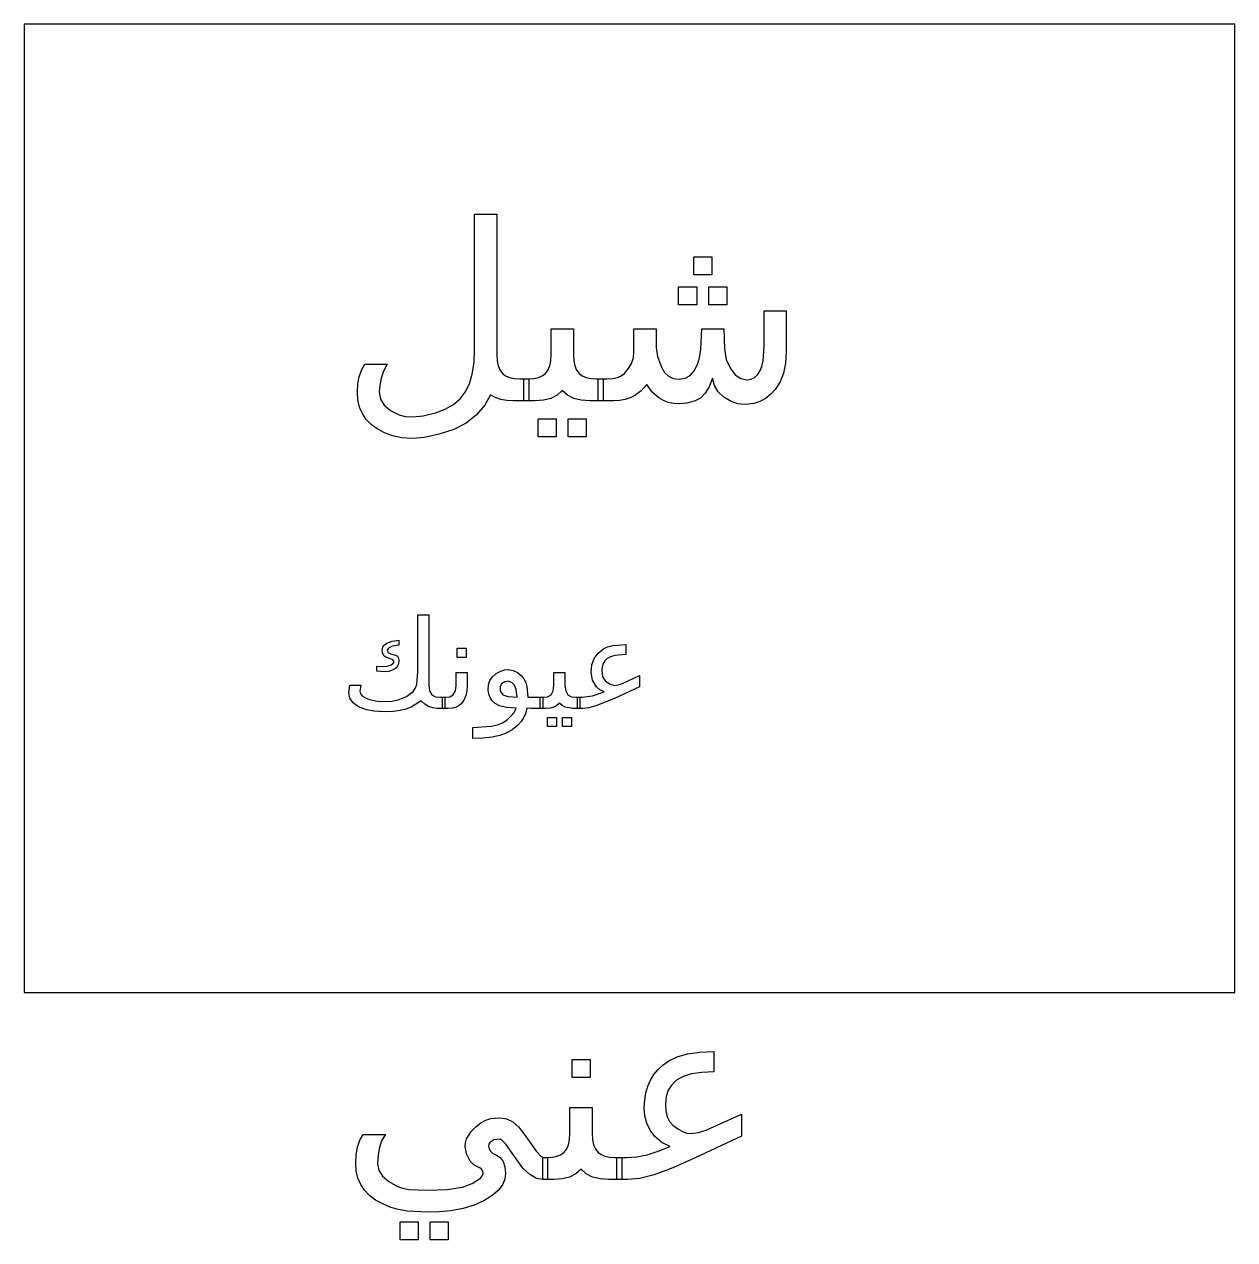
# Model space of a CAD drawing. Extents: x 25 to 275, y 1 to 252.
import ezdxf

# ---------------------------------------------------------------- set-up
doc = ezdxf.new("R2010")
doc.units = 0

msp = doc.modelspace()

# ---------------------------------------------------------------- linework, layer by layer
at = {"color": 7}
for points in [[(24.968797, 252.142342), (24.968797, 52.143258)], [(274.968518, 252.142342), (24.968797, 252.142342)], [(274.968518, 52.143258), (274.968518, 252.142342)], [(24.968797, 52.143258), (274.968518, 52.143258)]]:
    msp.add_lwpolyline(points, dxfattribs=at)
at = {"layer": 'Layer 1', "color": 7}
for points in [[(116.044945, 176.163846), (116.891404, 177.883119), (117.496018, 179.915551), (117.858786, 182.261141), (117.979708, 184.91989), (117.979708, 212.949152), (122.543765, 212.949152), (122.543765, 183.85329), (122.619729, 182.62701), (122.847622, 181.577463), (123.227443, 180.704649), (123.759193, 180.008568), (124.390162, 179.531078), (125.191662, 179.190014), (126.163695, 178.985376), (127.306259, 178.917163), (129.166608, 178.917163), (129.166608, 174.353106), (125.942003, 174.353106), (124.605652, 174.432171), (123.374721, 174.669366), (122.24921, 175.06469), (121.229118, 175.618144), (120.112909, 173.484943), (118.395186, 171.461814), (116.243382, 169.782848), (113.657497, 168.448048), (110.63753, 167.457412), (107.617563, 166.824893), (105.20531, 166.614054), (102.935684, 166.750479), (101.038128, 167.159756), (99.340172, 167.794988), (97.867783, 168.572071), (96.620961, 169.491006), (95.599707, 170.551793), (94.80402, 171.754431), (94.233901, 173.098921), (93.889349, 174.585262), (93.770364, 176.213456), (93.858735, 177.853664), (94.148641, 179.351245), (94.640082, 180.706199), (95.333057, 181.918527), (99.897114, 181.918527), (99.191731, 180.492259), (98.687887, 179.065991), (98.38558, 177.639723), (98.284811, 176.213456), (98.54216, 174.74378), (99.314204, 173.460139), (100.600946, 172.362533), (102.402384, 171.450962), (103.599209, 171.153306), (105.20531, 171.054087), (107.369517, 171.264927), (109.89339, 171.897445), (111.896366, 172.657088), (113.589284, 173.621369), (114.972144, 174.790288), (116.044945, 176.163846), (116.044945, 176.163846)], [(163.223401, 204.118694), (166.9441, 204.118694), (166.9441, 200.397995), (163.223401, 200.397995), (163.223401, 204.118694)], [(160.122819, 197.91753), (163.843518, 197.91753), (163.843518, 194.196831), (160.122819, 194.196831), (160.122819, 197.91753)], [(166.323983, 197.91753), (170.044682, 197.91753), (170.044682, 194.196831), (166.323983, 194.196831), (166.323983, 197.91753)], [(153.524781, 177.776149), (152.377565, 176.473905), (151.06912, 175.494121), (150.090886, 174.994927), (149.041339, 174.63836), (147.920479, 174.42442), (146.728305, 174.353106), (143.5037, 174.353106), (143.5037, 178.917163), (145.364049, 178.917163), (146.506613, 178.985376), (147.478646, 179.190014), (148.280146, 179.531078), (148.911115, 180.008568), (149.779278, 181.03176), (150.399394, 182.116964), (150.771464, 183.264179), (150.895487, 184.473406), (150.895487, 189.2359), (155.459544, 189.2359), (155.459544, 185.366374), (155.732395, 183.555634), (156.550949, 181.29841), (157.178817, 180.224058), (157.99582, 179.456664), (159.001959, 178.996228), (160.197233, 178.842749), (161.448318, 179.031885), (162.497865, 179.599291), (163.345874, 180.544969), (163.992346, 181.868917), (164.393871, 183.287434), (164.680675, 184.988103), (164.910118, 189.2359), (169.474175, 189.2359), (169.591997, 185.112126), (169.945463, 182.910713), (170.810526, 181.067417), (171.818215, 179.75432), (172.968531, 178.971423), (174.261473, 178.718726), (175.087003, 178.838098), (175.802463, 179.171411), (176.407851, 179.718664), (176.903169, 180.479856), (177.288417, 181.45499), (177.563593, 182.644063), (177.783735, 185.66403), (177.783735, 192.956599), (182.347791, 192.956599), (182.347791, 184.473406), (182.205165, 182.138668), (181.777284, 180.07058), (181.06415, 178.269142), (180.065763, 176.734353), (179.09373, 175.698759), (178.037982, 174.874004), (176.898518, 174.260089), (175.675339, 173.857013), (173.889403, 173.633771), (172.376319, 173.7888), (170.962454, 174.253888), (169.44782, 175.1205), (168.302155, 176.207254), (167.525459, 177.51415), (167.117732, 179.041186), (166.448007, 177.297109), (165.629453, 175.934403), (164.662071, 174.953069), (163.545862, 174.353106), (161.877749, 173.906623), (160.246843, 173.757795), (159.071722, 173.833759), (157.977217, 174.061652), (156.963326, 174.441473), (156.030051, 174.973223), (154.659594, 176.170047), (153.524781, 177.776149), (153.524781, 177.776149)], [(136.087107, 176.486307), (135.015856, 175.553032), (133.712062, 174.886407), (132.175723, 174.486431), (130.406841, 174.353106), (128.174422, 174.353106), (128.174422, 178.917163), (129.042585, 178.917163), (130.185149, 178.985376), (131.157182, 179.190014), (131.958682, 179.531078), (132.589651, 180.008568), (133.121401, 180.704649), (133.501222, 181.577463), (133.729115, 182.62701), (133.805079, 183.85329), (133.805079, 189.2359), (138.369136, 189.2359), (138.369136, 183.85329), (138.4451, 182.62701), (138.672993, 181.577463), (139.052814, 180.704649), (139.584564, 180.008568), (140.215532, 179.531078), (141.017033, 179.190014), (141.989065, 178.985376), (143.13163, 178.917163), (144.495886, 178.917163), (144.495886, 174.353106), (141.767374, 174.353106), (140.017095, 174.486431), (138.486958, 174.886407), (137.176962, 175.553032), (136.087107, 176.486307), (136.087107, 176.486307)], [(131.126176, 170.632408), (134.846875, 170.632408), (134.846875, 166.91171), (131.126176, 166.91171), (131.126176, 170.632408)], [(137.32734, 170.632408), (141.048039, 170.632408), (141.048039, 166.91171), (137.32734, 166.91171), (137.32734, 170.632408)], [(102.58842, 110.394302), (101.124945, 110.214468), (99.438229, 110.17106), (97.199608, 110.282674), (95.618312, 110.567934), (94.028488, 111.196577), (92.892899, 111.991101), (92.211546, 112.951506), (91.984429, 114.077792), (92.182866, 115.66529), (94.464894, 115.66529), (94.291262, 114.400252), (94.426132, 113.865402), (94.805952, 113.401865), (95.430721, 113.009641), (96.300439, 112.688731), (97.819725, 112.363171), (99.376216, 112.254651), (100.954413, 112.338366), (102.216351, 112.589512), (103.934073, 113.31815), (105.316933, 114.338242), (105.72931, 114.933553), (106.023865, 115.814118), (106.25951, 118.43101), (106.25951, 130.151209), (108.541538, 130.151209), (108.541538, 115.603279), (108.693466, 114.465365), (109.149251, 113.680917), (109.865485, 113.27164), (110.922785, 113.135215), (111.852958, 113.135215), (111.852958, 110.853186), (110.240656, 110.853186), (109.322884, 110.948529), (108.467123, 111.234558), (107.673374, 111.711273), (106.941636, 112.378674), (104.873548, 111.101234), (103.758114, 110.676455), (102.58842, 110.394302), (102.58842, 110.394302)], [(102.303166, 124.92983), (102.303166, 123.912839), (100.914105, 123.689597), (100.169965, 123.308225), (99.921919, 122.908249), (100.095551, 122.337742), (101.087737, 122.015282), (101.641191, 121.865679), (102.036516, 121.602905), (102.27371, 121.22696), (102.352775, 120.737843), (102.284562, 120.108425), (102.079924, 119.584427), (101.73886, 119.165848), (101.26137, 118.852689), (100.256781, 118.48992), (99.276997, 118.368997), (97.763913, 118.505424), (97.763913, 119.596829), (99.165378, 119.472806), (99.900215, 119.553421), (100.616449, 119.795266), (101.174554, 120.130129), (101.360589, 120.489797), (101.118743, 120.895973), (100.393207, 121.171923), (99.649067, 121.407568), (99.252193, 121.717626), (98.957638, 122.297436), (98.867722, 122.871044), (99.118862, 123.742306), (99.8227, 124.346919), (100.969916, 124.759298), (102.303166, 124.92983), (102.303166, 124.92983)], [(114.383033, 123.255515), (116.243382, 123.255515), (116.243382, 121.395165), (114.383033, 121.395165), (114.383033, 123.255515)], [(140.20468, 113.135215), (142.32858, 113.423569), (144.706727, 114.288633), (143.847865, 114.694809), (143.13163, 115.318025), (142.313076, 116.682281), (142.040225, 118.294583), (142.198355, 119.823945), (142.672744, 121.137817), (143.463392, 122.236199), (144.5703, 123.11909), (145.443114, 123.536893), (146.511265, 123.835324), (149.233575, 124.074068), (149.233575, 121.978076), (146.917441, 121.764136), (146.050053, 121.49671), (145.376452, 121.122314), (144.871832, 120.654126), (144.511389, 120.092921), (144.295123, 119.438698), (144.223035, 118.691458), (144.415271, 117.348907), (144.991979, 116.471442), (145.981066, 115.82032), (146.889536, 115.603279), (147.630575, 115.705598), (148.489435, 116.012555), (152.061306, 117.612457), (152.061306, 115.330428), (146.852328, 112.887168), (143.044813, 111.361682), (141.541031, 110.98031), (140.303899, 110.853186), (139.212494, 110.853186), (139.212494, 113.135215), (140.20468, 113.135215)], [(115.313209, 111.919787), (114.800838, 111.453149), (114.156692, 111.119836), (113.380771, 110.919849), (112.473075, 110.853186), (111.356865, 110.853186), (111.356865, 113.135215), (111.790948, 113.135215), (112.848245, 113.27164), (113.564479, 113.680917), (114.020266, 114.465365), (114.172195, 115.603279), (114.172195, 118.294583), (116.454223, 118.294583), (116.454223, 115.603279), (116.38291, 114.503347), (116.16897, 113.522788), (115.812403, 112.661601), (115.313209, 111.919787), (115.313209, 111.919787)], [(128.992976, 113.135215), (132.043948, 113.135215), (132.043948, 110.853186), (129.637897, 110.853186), (128.769734, 110.865595), (128.53409, 109.919143), (128.137216, 109.014548), (127.579111, 108.15181), (126.859775, 107.330931), (125.76217, 106.413159), (124.528138, 105.718628), (123.203414, 105.25199), (121.61049, 104.918678), (119.749366, 104.71869), (117.620042, 104.652028), (117.620042, 106.934056), (121.387248, 107.1697), (122.738327, 107.464256), (123.734389, 107.876633), (124.694019, 108.506827), (125.489318, 109.219186), (126.120286, 110.01371), (126.586924, 110.8904), (124.565346, 111.014423), (123.114273, 111.37099), (122.208904, 111.845378), (121.625994, 112.432939), (121.191913, 113.091813), (120.906659, 113.821999), (120.770233, 114.623499), (120.869452, 115.714904), (121.15238, 116.614074), (121.666301, 117.389219), (122.411215, 118.040341), (123.387123, 118.56744), (124.137465, 118.796884), (124.925012, 118.865096), (125.948205, 118.694571), (126.859775, 118.232578), (127.598489, 117.624089), (128.165121, 116.939635), (128.559671, 116.179217), (128.782137, 115.342834), (128.992976, 113.13522), (128.992976, 113.135215)], [(135.504199, 111.919787), (134.968573, 111.453149), (134.316675, 111.119836), (133.548506, 110.919849), (132.664065, 110.853186), (131.547855, 110.853186), (131.547855, 113.135215), (131.981938, 113.135215), (133.039236, 113.27164), (133.75547, 113.680917), (134.211256, 114.465365), (134.363185, 115.603279), (134.363185, 118.294583), (136.645213, 118.294583), (136.645213, 115.603279), (136.797142, 114.465365), (137.252926, 113.680917), (137.969161, 113.27164), (139.02646, 113.135215), (139.708587, 113.135215), (139.708587, 110.853186), (138.344331, 110.853186), (136.704124, 111.119836), (136.049126, 111.453149), (135.504199, 111.919787), (135.504199, 111.919787)], [(126.77296, 113.135215), (126.574523, 114.784726), (126.208654, 115.621883), (125.70636, 116.148982), (124.96222, 116.449737), (124.218081, 116.335015), (123.554555, 115.891633), (123.225894, 115.280819), (123.266201, 114.415755), (123.808803, 113.680917), (124.841297, 113.296445), (126.77296, 113.135215), (126.77296, 113.135215)], [(133.023734, 108.992837), (134.884083, 108.992837), (134.884083, 107.132488), (133.023734, 107.132488), (133.023734, 108.992837)], [(136.124316, 108.992837), (137.984665, 108.992837), (137.984665, 107.132488), (136.124316, 107.132488), (136.124316, 108.992837)], [(138.096285, 38.321787), (141.816983, 38.321787), (141.816983, 34.601088), (138.096285, 34.601088), (138.096285, 38.321787)], [(149.357598, 18.081192), (151.417935, 18.225369), (153.605396, 18.657897), (155.91998, 19.378778), (158.361689, 20.388012), (156.643966, 21.200368), (155.211497, 22.446812), (154.256518, 23.749056), (153.57439, 25.175324), (153.165113, 26.725615), (153.028688, 28.399929), (153.107752, 29.983163), (153.344947, 31.458651), (153.740271, 32.826395), (154.293725, 34.086393), (155.005309, 35.238646), (155.875022, 36.283154), (156.902865, 37.219917), (158.088837, 38.048935), (159.834465, 38.884542), (161.970766, 39.481404), (164.497741, 39.839521), (167.415388, 39.958894), (167.415388, 35.766907), (164.905467, 35.659937), (162.783119, 35.339027), (161.048343, 34.804176), (159.70114, 34.055386), (158.691901, 33.119012), (157.971015, 31.996603), (157.538484, 30.688159), (157.394307, 29.193678), (157.490425, 27.734849), (157.778779, 26.508564), (158.259369, 25.514825), (158.932196, 24.753632), (159.941435, 23.993989), (160.910367, 23.451387), (161.838991, 23.125826), (162.727308, 23.017306), (164.209386, 23.221947), (165.927109, 23.835873), (173.07085, 27.03566), (173.07085, 22.471603), (162.652894, 17.585099), (158.578729, 15.805365), (155.037865, 14.534127), (152.0303, 13.771383), (149.556036, 13.517136), (147.373226, 13.517136), (147.373226, 18.081192), (149.357598, 18.081192)], [(139.956634, 15.650336), (138.885383, 14.717061), (137.581588, 14.050436), (136.04525, 13.650461), (134.276367, 13.517136), (132.043948, 13.517136), (132.043948, 18.081192), (132.912111, 18.081192), (134.054676, 18.149405), (135.026708, 18.354044), (135.828209, 18.695108), (136.459177, 19.172597), (136.990927, 19.868672), (137.370748, 20.741482), (137.598641, 21.791026), (137.674605, 23.017306), (137.674605, 28.399929), (142.238662, 28.399929), (142.238662, 23.017306), (142.314626, 21.791026), (142.542519, 20.741482), (142.92234, 19.868672), (143.45409, 19.172597), (144.085059, 18.695108), (144.886559, 18.354044), (145.858592, 18.149405), (147.001156, 18.081192), (148.365412, 18.081192), (148.365412, 13.517136), (145.6369, 13.517136), (143.886621, 13.650461), (142.356484, 14.050436), (141.046488, 14.717061), (139.956634, 15.650336), (139.956634, 15.650336)], [(117.483615, 12.698569), (119.176533, 13.851992), (119.599762, 14.344983), (119.740839, 14.78216), (119.657128, 15.268956), (119.430787, 15.662732), (119.061816, 15.963487), (118.550215, 16.171221), (117.824679, 16.568095), (117.086741, 17.361844), (116.268187, 18.837728), (115.995336, 20.338403), (116.075951, 21.136808), (116.317796, 21.91971), (117.285178, 23.438998), (118.283565, 24.480794), (119.294355, 25.274543), (120.317547, 25.820245), (121.353142, 26.117901), (123.139077, 26.266729), (124.54364, 26.05899), (125.855187, 25.435773), (127.073715, 24.397078), (128.199227, 22.942905), (130.778911, 19.296621), (131.622269, 18.385049), (132.167972, 18.081192), (133.036135, 18.081192), (133.036135, 13.517136), (132.167972, 13.517136), (130.757207, 13.783786), (129.352643, 14.583736), (127.954281, 15.916986), (126.562119, 17.783536), (124.391712, 20.853103), (123.68788, 21.620494), (123.238295, 21.876292), (121.973258, 21.727464), (121.136101, 21.19417), (120.926812, 20.843803), (120.857048, 20.437621), (120.957817, 19.874867), (121.260124, 19.377226), (121.763969, 18.944699), (122.469351, 18.577285), (123.266201, 18.061038), (123.84601, 17.256434), (124.208778, 16.163475), (124.354505, 14.78216), (124.211878, 13.585335), (123.709584, 12.425717), (122.847622, 11.303307), (121.625993, 10.218103), (119.898969, 9.128249), (117.892892, 8.239935), (115.607763, 7.55316), (113.043582, 7.067925), (110.74295, 6.844683), (108.256283, 6.770269), (104.03329, 7.024514), (102.252006, 7.342319), (100.690863, 7.787247), (98.987481, 8.487594), (97.511216, 9.311189), (96.262069, 10.258031), (95.24004, 11.328121), (94.445128, 12.521459), (93.877334, 13.838045), (93.536657, 15.277878), (93.423099, 16.84096), (93.520767, 18.640842), (93.813772, 20.245389), (94.302114, 21.654601), (94.985792, 22.868478), (99.549849, 22.868478), (98.844466, 21.654601), (98.340622, 20.245389), (98.038315, 18.640842), (97.937546, 16.84096), (98.194894, 15.482905), (98.966939, 14.236471), (100.253681, 13.101658), (102.055119, 12.078466), (103.048856, 11.742047), (104.392958, 11.501747), (108.13226, 11.309508), (112.299442, 11.507945), (115.443432, 11.991643), (117.483615, 12.698569), (117.483615, 12.698569)], [(102.600821, 4.835506), (106.32152, 4.835506), (106.32152, 1.114807), (102.600821, 1.114807), (102.600821, 4.835506)], [(108.801985, 4.835506), (112.522684, 4.835506), (112.522684, 1.114807), (108.801985, 1.114807), (108.801985, 4.835506)]]:
    msp.add_lwpolyline(points, dxfattribs=at)

doc.saveas('drawing.dxf')
